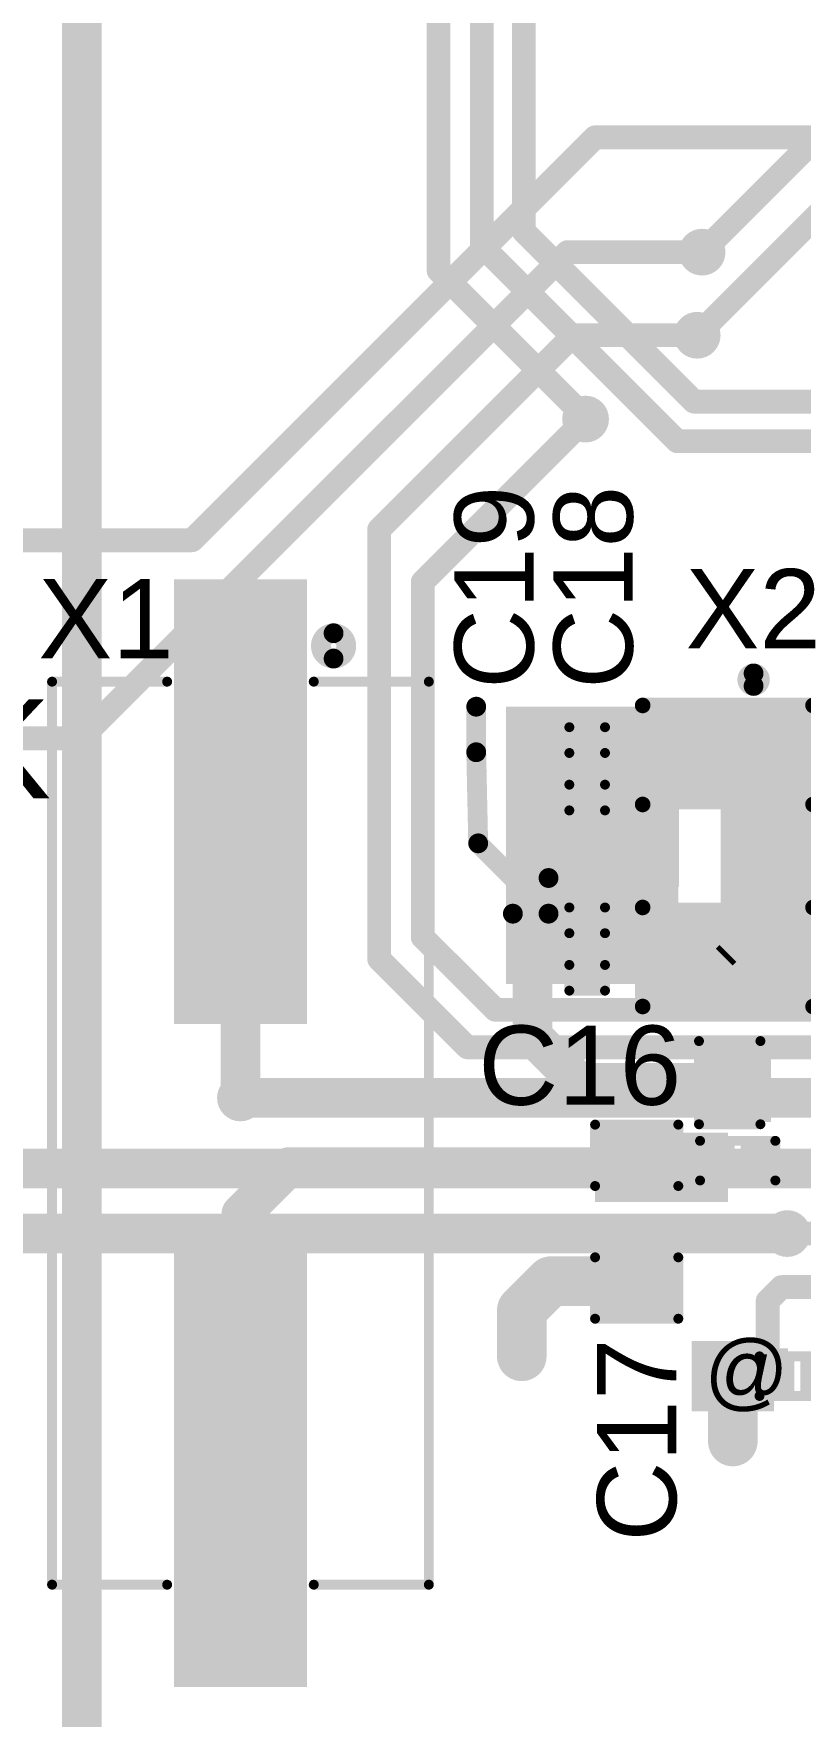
# Model space of a CAD drawing. Header units: millimetres. Extents: x -1.36 to 1.18, y -0.07 to 2.63.
# Drawn here: x -0.812 to -0.425, y 0.787 to 1.636 of the extents above; entities that cross this region are included whole.
import ezdxf

# ---------------------------------------------------------------- set-up
doc = ezdxf.new("R2010")
doc.units = ezdxf.units.MM
doc.header["$MEASUREMENT"] = 0
for name, color, linetype in [('BottomLayer', 5, 'Continuous'), ('BottomPaste', 16, 'Continuous'), ('BottomSolder', 6, 'Continuous'), ('TopLayer', 1, 'Continuous'), ('TopOverlay', 2, 'Continuous'), ('TopPaste', 8, 'Continuous'), ('TopSolder', 216, 'Continuous'), ('ViaHoleLayer', 16, 'Continuous')]:
    doc.layers.add(name, color=color, linetype=linetype)
doc.styles.add('Arial', font='arial.ttf', dxfattribs={"height": 0.2})

# ---------------------------------------------------------------- blocks, each defined once
blk = doc.blocks.new('ECS__327_7_34B_C_TR_16')
at = {"layer": 'TopLayer'}
for points in [[(-0.07086615, 0.03740155), (-0.02755905, 0.03740155), (-0.02755905, -0.03740155), (-0.07086615, -0.03740155)], [(0.02755905, 0.03740155), (0.07086615, 0.03740155), (0.07086615, -0.03740155), (0.02755905, -0.03740155)]]:
    blk.add_hatch(color=1, dxfattribs=at).paths.add_polyline_path(points)
at = {"layer": 'TopPaste'}
for points in [[(-0.07086615, 0.03740155), (-0.02755905, 0.03740155), (-0.02755905, -0.03740155), (-0.07086615, -0.03740155)], [(0.02755905, 0.03740155), (0.07086615, 0.03740155), (0.07086615, -0.03740155), (0.02755905, -0.03740155)]]:
    blk.add_hatch(color=8, dxfattribs=at).paths.add_polyline_path(points)
at = {"layer": 'TopSolder'}
for points in [[(-0.07486615, 0.04140155), (-0.02355905, 0.04140155), (-0.02355905, -0.04140155), (-0.07486615, -0.04140155)], [(0.02355905, 0.04140155), (0.07486615, 0.04140155), (0.07486615, -0.04140155), (0.02355905, -0.04140155)]]:
    blk.add_hatch(color=216, dxfattribs=at).paths.add_polyline_path(points)
at = {"layer": 'TopOverlay', "const_width": 0.007874}
for points in [[(-0.026, 0.043), (-0.076, 0.043)], [(-0.076, -0.043), (-0.076, 0.043)], [(0.076, 0.043), (0.026, 0.043)], [(0.076, -0.043), (0.076, 0.043)], [(-0.026, -0.043), (-0.076, -0.043)], [(0.076, -0.043), (0.026, -0.043)]]:
    blk.add_lwpolyline(points, dxfattribs=at)
at = {"layer": 'TopOverlay'}
for points, const_width in [([(-0.0779685, 0.043, 1), (-0.0740315, 0.043, 1)], 0.003937), ([(-0.0779685, 0.043, 1), (-0.0740315, 0.043, 1)], 0.003937), ([(-0.0279685, 0.043, 1), (-0.0240315, 0.043, 1)], 0.003937), ([(0.0240315, 0.043, 1), (0.0279685, 0.043, 1)], 0.003937), ([(0.0740315, 0.043, 1), (0.0779685, 0.043, 1)], 0.003937), ([(0.0740315, 0.043, 1), (0.0779685, 0.043, 1)], 0.003937), ([(-0.0858377, 0.013, 1), (-0.0921623, 0.013, 1)], 0.01), ([(-0.0946623, 0.013, 1), (-0.0896623, 0.013, 1)], 0.005), ([(-0.0883377, 0.013, 1), (-0.0833377, 0.013, 1)], 0.005), ([(-0.0779685, -0.043, 1), (-0.0740315, -0.043, 1)], 0.003937), ([(-0.0779685, -0.043, 1), (-0.0740315, -0.043, 1)], 0.003937), ([(-0.0279685, -0.043, 1), (-0.0240315, -0.043, 1)], 0.003937), ([(0.0240315, -0.043, 1), (0.0279685, -0.043, 1)], 0.003937), ([(0.0740315, -0.043, 1), (0.0779685, -0.043, 1)], 0.003937), ([(0.0740315, -0.043, 1), (0.0779685, -0.043, 1)], 0.003937)]:
    blk.add_lwpolyline(points, format="xyb", close=True, dxfattribs=dict(at, const_width=const_width))
blk = doc.blocks.new('HCM4920000000ABJT_17')
at = {"layer": 'TopLayer'}
for points in [[(-0.2745905, 0.02852435), (-0.0580551, 0.02852435), (-0.0580551, -0.03053075), (-0.2745905, -0.03053075)], [(0.0600552, 0.02852435), (0.2765906, 0.02852435), (0.2765906, -0.03053075), (0.0600552, -0.03053075)]]:
    blk.add_hatch(color=1, dxfattribs=at).paths.add_polyline_path(points)
at = {"layer": 'TopPaste'}
for points in [[(-0.2745905, 0.02852435), (-0.0580551, 0.02852435), (-0.0580551, -0.03053075), (-0.2745905, -0.03053075)], [(0.0600552, 0.02852435), (0.2765906, 0.02852435), (0.2765906, -0.03053075), (0.0600552, -0.03053075)]]:
    blk.add_hatch(color=8, dxfattribs=at).paths.add_polyline_path(points)
at = {"layer": 'TopSolder'}
for points in [[(-0.2785905, 0.03252435), (-0.0540551, 0.03252435), (-0.0540551, -0.03453075), (-0.2785905, -0.03453075)], [(0.0560552, 0.03252435), (0.2805906, 0.03252435), (0.2805906, -0.03453075), (0.0560552, -0.03453075)]]:
    blk.add_hatch(color=216, dxfattribs=at).paths.add_polyline_path(points)
at = {"layer": 'TopOverlay', "const_width": 0.005}
for points in [[(-0.2269588, 0.0359968), (-0.2269588, 0.0940832)], [(0.2289168, 0.0940832), (-0.2269588, 0.0940832)], [(0.2289589, 0.0359968), (0.2289589, 0.0940832)], [(-0.2269588, -0.0960896), (-0.2269588, -0.0380032)], [(0.2289589, -0.0960896), (0.2289589, -0.0380032)], [(0.2289168, -0.0960896), (-0.2269588, -0.0960896)]]:
    blk.add_lwpolyline(points, dxfattribs=at)
at = {"layer": 'TopOverlay'}
for points, const_width in [([(-0.2282088, 0.0940832, 1), (-0.2257088, 0.0940832, 1)], 0.0025), ([(-0.2282088, 0.0940832, 1), (-0.2257088, 0.0940832, 1)], 0.0025), ([(0.2276668, 0.0940832, 1), (0.2301668, 0.0940832, 1)], 0.0025), ([(0.2277089, 0.0940832, 1), (0.2302089, 0.0940832, 1)], 0.0025), ([(-0.2385969, 0.046, 1), (-0.2514031, 0.046, 1)], 0.01), ([(-0.2539031, 0.046, 1), (-0.2489031, 0.046, 1)], 0.005), ([(-0.2410969, 0.046, 1), (-0.2360969, 0.046, 1)], 0.005), ([(-0.2282088, 0.0359968, 1), (-0.2257088, 0.0359968, 1)], 0.0025), ([(0.2277089, 0.0359968, 1), (0.2302089, 0.0359968, 1)], 0.0025), ([(-0.2282088, -0.0380032, 1), (-0.2257088, -0.0380032, 1)], 0.0025), ([(0.2277089, -0.0380032, 1), (0.2302089, -0.0380032, 1)], 0.0025), ([(-0.2282088, -0.0960896, 1), (-0.2257088, -0.0960896, 1)], 0.0025), ([(-0.2282088, -0.0960896, 1), (-0.2257088, -0.0960896, 1)], 0.0025), ([(0.2276668, -0.0960896, 1), (0.2301668, -0.0960896, 1)], 0.0025), ([(0.2277089, -0.0960896, 1), (0.2302089, -0.0960896, 1)], 0.0025)]:
    blk.add_lwpolyline(points, format="xyb", close=True, dxfattribs=dict(at, const_width=const_width))
blk = doc.blocks.new('R___0201_84')
at = {"layer": 'TopLayer'}
for points in [[(-0.01614165, 0.00728345), (-0.00551175, 0.00728345), (-0.00551175, -0.00728345), (-0.01614165, -0.00728345)], [(0.00551185, 0.00728345), (0.01614175, 0.00728345), (0.01614175, -0.00728345), (0.00551185, -0.00728345)]]:
    blk.add_hatch(color=1, dxfattribs=at).paths.add_polyline_path(points)
at = {"layer": 'TopPaste'}
for points in [[(-0.01614165, 0.00728345), (-0.00551175, 0.00728345), (-0.00551175, -0.00728345), (-0.01614165, -0.00728345)], [(0.00551185, 0.00728345), (0.01614175, 0.00728345), (0.01614175, -0.00728345), (0.00551185, -0.00728345)]]:
    blk.add_hatch(color=8, dxfattribs=at).paths.add_polyline_path(points)
at = {"layer": 'TopSolder'}
for points in [[(-0.02014165, 0.01128345), (-0.00151175, 0.01128345), (-0.00151175, -0.01128345), (-0.02014165, -0.01128345)], [(0.00151185, 0.01128345), (0.02014175, 0.01128345), (0.02014175, -0.01128345), (0.00151185, -0.01128345)]]:
    blk.add_hatch(color=216, dxfattribs=at).paths.add_polyline_path(points)
at = {"layer": 'TopOverlay', "const_width": 0.005}
for points in [[(0.019, 0.01), (-0.019, 0.01)], [(-0.019, 0.01), (-0.019, -0.01)], [(0.019, 0.01), (0.019, -0.01)], [(0.019, -0.01), (-0.019, -0.01)]]:
    blk.add_lwpolyline(points, dxfattribs=at)
at = {"layer": 'TopOverlay', "const_width": 0.0025}
for points in [[(-0.02025, 0.01, 1), (-0.01775, 0.01, 1)], [(-0.02025, 0.01, 1), (-0.01775, 0.01, 1)], [(0.01775, 0.01, 1), (0.02025, 0.01, 1)], [(0.01775, 0.01, 1), (0.02025, 0.01, 1)], [(-0.02025, -0.01, 1), (-0.01775, -0.01, 1)], [(-0.02025, -0.01, 1), (-0.01775, -0.01, 1)], [(0.01775, -0.01, 1), (0.02025, -0.01, 1)], [(0.01775, -0.01, 1), (0.02025, -0.01, 1)]]:
    blk.add_lwpolyline(points, format="xyb", close=True, dxfattribs=at)
blk = doc.blocks.new('R___0201_86')
at = {"layer": 'TopLayer'}
for points in [[(-0.01614165, 0.00728345), (-0.00551175, 0.00728345), (-0.00551175, -0.00728345), (-0.01614165, -0.00728345)], [(0.00551185, 0.00728345), (0.01614175, 0.00728345), (0.01614175, -0.00728345), (0.00551185, -0.00728345)]]:
    blk.add_hatch(color=1, dxfattribs=at).paths.add_polyline_path(points)
at = {"layer": 'TopPaste'}
for points in [[(-0.01614165, 0.00728345), (-0.00551175, 0.00728345), (-0.00551175, -0.00728345), (-0.01614165, -0.00728345)], [(0.00551185, 0.00728345), (0.01614175, 0.00728345), (0.01614175, -0.00728345), (0.00551185, -0.00728345)]]:
    blk.add_hatch(color=8, dxfattribs=at).paths.add_polyline_path(points)
at = {"layer": 'TopSolder'}
for points in [[(-0.02014165, 0.01128345), (-0.00151175, 0.01128345), (-0.00151175, -0.01128345), (-0.02014165, -0.01128345)], [(0.00151185, 0.01128345), (0.02014175, 0.01128345), (0.02014175, -0.01128345), (0.00151185, -0.01128345)]]:
    blk.add_hatch(color=216, dxfattribs=at).paths.add_polyline_path(points)
at = {"layer": 'TopOverlay', "const_width": 0.005}
for points in [[(-0.019, 0.01), (0.019, 0.01)], [(-0.019, -0.01), (-0.019, 0.01)], [(0.019, -0.01), (0.019, 0.01)], [(-0.019, -0.01), (0.019, -0.01)]]:
    blk.add_lwpolyline(points, dxfattribs=at)
at = {"layer": 'TopOverlay', "const_width": 0.0025}
for points in [[(-0.02025, 0.01, 1), (-0.01775, 0.01, 1)], [(-0.02025, 0.01, 1), (-0.01775, 0.01, 1)], [(0.01775, 0.01, 1), (0.02025, 0.01, 1)], [(0.01775, 0.01, 1), (0.02025, 0.01, 1)], [(-0.02025, -0.01, 1), (-0.01775, -0.01, 1)], [(-0.02025, -0.01, 1), (-0.01775, -0.01, 1)], [(0.01775, -0.01, 1), (0.02025, -0.01, 1)], [(0.01775, -0.01, 1), (0.02025, -0.01, 1)]]:
    blk.add_lwpolyline(points, format="xyb", close=True, dxfattribs=at)
blk = doc.blocks.new('IND_0603_B_87')
at = {"layer": 'BottomLayer'}
for points in [[(-0.0492126, 0.01377955), (-0.015748, 0.01377955), (-0.015748, -0.01377955), (-0.0492126, -0.01377955)], [(0.015748, 0.01377955), (0.0492126, 0.01377955), (0.0492126, -0.01377955), (0.015748, -0.01377955)]]:
    blk.add_hatch(color=5, dxfattribs=at).paths.add_polyline_path(points)
at = {"layer": 'BottomPaste'}
for points in [[(-0.0492126, 0.01377955), (-0.015748, 0.01377955), (-0.015748, -0.01377955), (-0.0492126, -0.01377955)], [(0.015748, 0.01377955), (0.0492126, 0.01377955), (0.0492126, -0.01377955), (0.015748, -0.01377955)]]:
    blk.add_hatch(color=16, dxfattribs=at).paths.add_polyline_path(points)
at = {"layer": 'BottomSolder'}
for points in [[(-0.0532126, 0.01777955), (-0.011748, 0.01777955), (-0.011748, -0.01777955), (-0.0532126, -0.01777955)], [(0.011748, 0.01777955), (0.0532126, 0.01777955), (0.0532126, -0.01777955), (0.011748, -0.01777955)]]:
    blk.add_hatch(color=6, dxfattribs=at).paths.add_polyline_path(points)
blk = doc.blocks.new('CAP_0201_95')
at = {"layer": 'TopLayer'}
for points in [[(-0.0177165, 0.0059055), (-0.0059055, 0.0059055), (-0.0059055, -0.0059055), (-0.0177165, -0.0059055)], [(0.0059055, 0.0059055), (0.0177165, 0.0059055), (0.0177165, -0.0059055), (0.0059055, -0.0059055)]]:
    blk.add_hatch(color=1, dxfattribs=at).paths.add_polyline_path(points)
at = {"layer": 'TopPaste'}
for points in [[(-0.0177165, 0.0059055), (-0.0059055, 0.0059055), (-0.0059055, -0.0059055), (-0.0177165, -0.0059055)], [(0.0059055, 0.0059055), (0.0177165, 0.0059055), (0.0177165, -0.0059055), (0.0059055, -0.0059055)]]:
    blk.add_hatch(color=8, dxfattribs=at).paths.add_polyline_path(points)
at = {"layer": 'TopSolder'}
for points in [[(-0.0198819, 0.0080709), (-0.0037401, 0.0080709), (-0.0037401, -0.0080709), (-0.0198819, -0.0080709)], [(0.0037401, 0.0080709), (0.0198819, 0.0080709), (0.0198819, -0.0080709), (0.0037401, -0.0080709)]]:
    blk.add_hatch(color=216, dxfattribs=at).paths.add_polyline_path(points)
at = {"layer": 'TopOverlay', "const_width": 0.005}
for points in [[(-0.021, -0.009), (-0.021, 0.009)], [(-0.008, 0.009), (-0.021, 0.009)], [(0.021, 0.009), (0.008, 0.009)], [(0.021, -0.009), (0.021, 0.009)], [(-0.008, -0.009), (-0.021, -0.009)], [(0.021, -0.009), (0.008, -0.009)]]:
    blk.add_lwpolyline(points, dxfattribs=at)
at = {"layer": 'TopOverlay', "const_width": 0.0025}
for points in [[(-0.02225, 0.009, 1), (-0.01975, 0.009, 1)], [(-0.02225, 0.009, 1), (-0.01975, 0.009, 1)], [(-0.00925, 0.009, 1), (-0.00675, 0.009, 1)], [(0.00675, 0.009, 1), (0.00925, 0.009, 1)], [(0.01975, 0.009, 1), (0.02225, 0.009, 1)], [(0.01975, 0.009, 1), (0.02225, 0.009, 1)], [(-0.02225, -0.009, 1), (-0.01975, -0.009, 1)], [(-0.02225, -0.009, 1), (-0.01975, -0.009, 1)], [(-0.00925, -0.009, 1), (-0.00675, -0.009, 1)], [(0.00675, -0.009, 1), (0.00925, -0.009, 1)], [(0.01975, -0.009, 1), (0.02225, -0.009, 1)], [(0.01975, -0.009, 1), (0.02225, -0.009, 1)]]:
    blk.add_lwpolyline(points, format="xyb", close=True, dxfattribs=at)
blk = doc.blocks.new('CAP_0201_96')
at = {"layer": 'TopLayer'}
for points in [[(-0.0177165, 0.0059055), (-0.0059055, 0.0059055), (-0.0059055, -0.0059055), (-0.0177165, -0.0059055)], [(0.0059055, 0.0059055), (0.0177165, 0.0059055), (0.0177165, -0.0059055), (0.0059055, -0.0059055)]]:
    blk.add_hatch(color=1, dxfattribs=at).paths.add_polyline_path(points)
at = {"layer": 'TopPaste'}
for points in [[(-0.0177165, 0.0059055), (-0.0059055, 0.0059055), (-0.0059055, -0.0059055), (-0.0177165, -0.0059055)], [(0.0059055, 0.0059055), (0.0177165, 0.0059055), (0.0177165, -0.0059055), (0.0059055, -0.0059055)]]:
    blk.add_hatch(color=8, dxfattribs=at).paths.add_polyline_path(points)
at = {"layer": 'TopSolder'}
for points in [[(-0.0198819, 0.0080709), (-0.0037401, 0.0080709), (-0.0037401, -0.0080709), (-0.0198819, -0.0080709)], [(0.0037401, 0.0080709), (0.0198819, 0.0080709), (0.0198819, -0.0080709), (0.0037401, -0.0080709)]]:
    blk.add_hatch(color=216, dxfattribs=at).paths.add_polyline_path(points)
at = {"layer": 'TopOverlay', "const_width": 0.005}
for points in [[(-0.021, 0.009), (-0.021, -0.009)], [(-0.021, 0.009), (-0.008, 0.009)], [(0.008, 0.009), (0.021, 0.009)], [(0.021, 0.009), (0.021, -0.009)], [(-0.021, -0.009), (-0.008, -0.009)], [(0.008, -0.009), (0.021, -0.009)]]:
    blk.add_lwpolyline(points, dxfattribs=at)
at = {"layer": 'TopOverlay', "const_width": 0.0025}
for points in [[(-0.02225, 0.009, 1), (-0.01975, 0.009, 1)], [(-0.02225, 0.009, 1), (-0.01975, 0.009, 1)], [(-0.00925, 0.009, 1), (-0.00675, 0.009, 1)], [(0.00675, 0.009, 1), (0.00925, 0.009, 1)], [(0.01975, 0.009, 1), (0.02225, 0.009, 1)], [(0.01975, 0.009, 1), (0.02225, 0.009, 1)], [(-0.02225, -0.009, 1), (-0.01975, -0.009, 1)], [(-0.02225, -0.009, 1), (-0.01975, -0.009, 1)], [(-0.00925, -0.009, 1), (-0.00675, -0.009, 1)], [(0.00675, -0.009, 1), (0.00925, -0.009, 1)], [(0.01975, -0.009, 1), (0.02225, -0.009, 1)], [(0.01975, -0.009, 1), (0.02225, -0.009, 1)]]:
    blk.add_lwpolyline(points, format="xyb", close=True, dxfattribs=at)
blk = doc.blocks.new('C___0603_97')
at = {"layer": 'TopLayer'}
for points in [[(-0.015, 0.0175), (-0.015, -0.0175), (-0.045, -0.0175), (-0.045, 0.0175)], [(0.045, 0.0175), (0.045, -0.0175), (0.015, -0.0175), (0.015, 0.0175)]]:
    blk.add_hatch(color=1, dxfattribs=at).paths.add_polyline_path(points)
at = {"layer": 'TopPaste'}
for points in [[(-0.015, 0.0175), (-0.015, -0.0175), (-0.045, -0.0175), (-0.045, 0.0175)], [(0.045, 0.0175), (0.045, -0.0175), (0.015, -0.0175), (0.015, 0.0175)]]:
    blk.add_hatch(color=8, dxfattribs=at).paths.add_polyline_path(points)
at = {"layer": 'TopSolder'}
for points in [[(-0.0126378, 0.0198622), (-0.0126378, -0.0198622), (-0.0473622, -0.0198622), (-0.0473622, 0.0198622)], [(0.0473622, 0.0198622), (0.0473622, -0.0198622), (0.0126378, -0.0198622), (0.0126378, 0.0198622)]]:
    blk.add_hatch(color=216, dxfattribs=at).paths.add_polyline_path(points)
at = {"layer": 'TopOverlay', "const_width": 0.005}
for points in [[(-0.049, 0.021), (-0.049, -0.021)], [(-0.049, 0.021), (-0.018, 0.021)], [(0.018, 0.021), (0.049, 0.021)], [(0.049, 0.021), (0.049, -0.021)], [(-0.049, -0.021), (-0.018, -0.021)], [(0.018, -0.021), (0.049, -0.021)]]:
    blk.add_lwpolyline(points, dxfattribs=at)
at = {"layer": 'TopOverlay', "const_width": 0.0025}
for points in [[(-0.05025, 0.021, 1), (-0.04775, 0.021, 1)], [(-0.05025, 0.021, 1), (-0.04775, 0.021, 1)], [(-0.01925, 0.021, 1), (-0.01675, 0.021, 1)], [(0.01675, 0.021, 1), (0.01925, 0.021, 1)], [(0.04775, 0.021, 1), (0.05025, 0.021, 1)], [(0.04775, 0.021, 1), (0.05025, 0.021, 1)], [(-0.05025, -0.021, 1), (-0.04775, -0.021, 1)], [(-0.05025, -0.021, 1), (-0.04775, -0.021, 1)], [(-0.01925, -0.021, 1), (-0.01675, -0.021, 1)], [(0.01675, -0.021, 1), (0.01925, -0.021, 1)], [(0.04775, -0.021, 1), (0.05025, -0.021, 1)], [(0.04775, -0.021, 1), (0.05025, -0.021, 1)]]:
    blk.add_lwpolyline(points, format="xyb", close=True, dxfattribs=at)
blk = doc.blocks.new('C___0603_98')
at = {"layer": 'TopLayer'}
for points in [[(-0.015, 0.0175), (-0.015, -0.0175), (-0.045, -0.0175), (-0.045, 0.0175)], [(0.045, 0.0175), (0.045, -0.0175), (0.015, -0.0175), (0.015, 0.0175)]]:
    blk.add_hatch(color=1, dxfattribs=at).paths.add_polyline_path(points)
at = {"layer": 'TopPaste'}
for points in [[(-0.015, 0.0175), (-0.015, -0.0175), (-0.045, -0.0175), (-0.045, 0.0175)], [(0.045, 0.0175), (0.045, -0.0175), (0.015, -0.0175), (0.015, 0.0175)]]:
    blk.add_hatch(color=8, dxfattribs=at).paths.add_polyline_path(points)
at = {"layer": 'TopSolder'}
for points in [[(-0.0126378, 0.0198622), (-0.0126378, -0.0198622), (-0.0473622, -0.0198622), (-0.0473622, 0.0198622)], [(0.0473622, 0.0198622), (0.0473622, -0.0198622), (0.0126378, -0.0198622), (0.0126378, 0.0198622)]]:
    blk.add_hatch(color=216, dxfattribs=at).paths.add_polyline_path(points)
at = {"layer": 'TopOverlay', "const_width": 0.005}
for points in [[(-0.049, -0.021), (-0.049, 0.021)], [(-0.049, 0.021), (-0.018, 0.021)], [(0.018, 0.021), (0.049, 0.021)], [(0.049, -0.021), (0.049, 0.021)], [(-0.049, -0.021), (-0.018, -0.021)], [(0.018, -0.021), (0.049, -0.021)]]:
    blk.add_lwpolyline(points, dxfattribs=at)
at = {"layer": 'TopOverlay', "const_width": 0.0025}
for points in [[(-0.05025, 0.021, 1), (-0.04775, 0.021, 1)], [(-0.05025, 0.021, 1), (-0.04775, 0.021, 1)], [(-0.01925, 0.021, 1), (-0.01675, 0.021, 1)], [(0.01675, 0.021, 1), (0.01925, 0.021, 1)], [(0.04775, 0.021, 1), (0.05025, 0.021, 1)], [(0.04775, 0.021, 1), (0.05025, 0.021, 1)], [(-0.05025, -0.021, 1), (-0.04775, -0.021, 1)], [(-0.05025, -0.021, 1), (-0.04775, -0.021, 1)], [(-0.01925, -0.021, 1), (-0.01675, -0.021, 1)], [(0.01675, -0.021, 1), (0.01925, -0.021, 1)], [(0.04775, -0.021, 1), (0.05025, -0.021, 1)], [(0.04775, -0.021, 1), (0.05025, -0.021, 1)]]:
    blk.add_lwpolyline(points, format="xyb", close=True, dxfattribs=at)
blk = doc.blocks.new('C__0603_B_106')
at = {"layer": 'BottomLayer'}
for points in [[(-0.045, -0.0175), (-0.045, 0.0175), (-0.015, 0.0175), (-0.015, -0.0175)], [(0.015, -0.0175), (0.015, 0.0175), (0.045, 0.0175), (0.045, -0.0175)]]:
    blk.add_hatch(color=5, dxfattribs=at).paths.add_polyline_path(points)
at = {"layer": 'BottomPaste'}
for points in [[(-0.045, -0.0175), (-0.045, 0.0175), (-0.015, 0.0175), (-0.015, -0.0175)], [(0.015, -0.0175), (0.015, 0.0175), (0.045, 0.0175), (0.045, -0.0175)]]:
    blk.add_hatch(color=16, dxfattribs=at).paths.add_polyline_path(points)
at = {"layer": 'BottomSolder'}
for points in [[(-0.0473622, -0.0198622), (-0.0473622, 0.0198622), (-0.0126378, 0.0198622), (-0.0126378, -0.0198622)], [(0.0126378, -0.0198622), (0.0126378, 0.0198622), (0.0473622, 0.0198622), (0.0473622, -0.0198622)]]:
    blk.add_hatch(color=6, dxfattribs=at).paths.add_polyline_path(points)
blk = doc.blocks.new('C__0603_B_107')
at = {"layer": 'BottomLayer'}
for points in [[(-0.045, -0.0175), (-0.045, 0.0175), (-0.015, 0.0175), (-0.015, -0.0175)], [(0.015, -0.0175), (0.015, 0.0175), (0.045, 0.0175), (0.045, -0.0175)]]:
    blk.add_hatch(color=5, dxfattribs=at).paths.add_polyline_path(points)
at = {"layer": 'BottomPaste'}
for points in [[(-0.045, -0.0175), (-0.045, 0.0175), (-0.015, 0.0175), (-0.015, -0.0175)], [(0.015, -0.0175), (0.015, 0.0175), (0.045, 0.0175), (0.045, -0.0175)]]:
    blk.add_hatch(color=16, dxfattribs=at).paths.add_polyline_path(points)
at = {"layer": 'BottomSolder'}
for points in [[(-0.0473622, -0.0198622), (-0.0473622, 0.0198622), (-0.0126378, 0.0198622), (-0.0126378, -0.0198622)], [(0.0126378, -0.0198622), (0.0126378, 0.0198622), (0.0473622, 0.0198622), (0.0473622, -0.0198622)]]:
    blk.add_hatch(color=6, dxfattribs=at).paths.add_polyline_path(points)
blk = doc.blocks.new('C__0603_B_112')
at = {"layer": 'BottomLayer'}
for points in [[(-0.045, -0.0175), (-0.045, 0.0175), (-0.015, 0.0175), (-0.015, -0.0175)], [(0.015, -0.0175), (0.015, 0.0175), (0.045, 0.0175), (0.045, -0.0175)]]:
    blk.add_hatch(color=5, dxfattribs=at).paths.add_polyline_path(points)
at = {"layer": 'BottomPaste'}
for points in [[(-0.045, -0.0175), (-0.045, 0.0175), (-0.015, 0.0175), (-0.015, -0.0175)], [(0.015, -0.0175), (0.015, 0.0175), (0.045, 0.0175), (0.045, -0.0175)]]:
    blk.add_hatch(color=16, dxfattribs=at).paths.add_polyline_path(points)
at = {"layer": 'BottomSolder'}
for points in [[(-0.0473622, -0.0198622), (-0.0473622, 0.0198622), (-0.0126378, 0.0198622), (-0.0126378, -0.0198622)], [(0.0126378, -0.0198622), (0.0126378, 0.0198622), (0.0473622, 0.0198622), (0.0473622, -0.0198622)]]:
    blk.add_hatch(color=6, dxfattribs=at).paths.add_polyline_path(points)

msp = doc.modelspace()

# ---------------------------------------------------------------- hatches: boundary and pattern name
at = {"layer": 'BottomLayer'}
h = msp.add_hatch(color=5, dxfattribs=at)
edge = h.paths.add_edge_path()
edge.add_arc((-0.475, 1.526), 0.011811, 0, 360)
h = msp.add_hatch(color=5, dxfattribs=at)
edge = h.paths.add_edge_path()
edge.add_arc((-0.477477, 1.484051), 0.011811, 0, 360)
h = msp.add_hatch(color=5, dxfattribs=at)
edge = h.paths.add_edge_path()
edge.add_arc((-0.533808, 1.44172), 0.011811, 0, 360)
for points in [[(-0.487, 1.296528), (-0.574, 1.296528), (-0.574, 1.156528), (-0.487, 1.156528)], [(-0.465626, 1.158528), (-0.389, 1.158528), (-0.389, 1.296528), (-0.465626, 1.296528)], [(-0.432, 1.158528), (-0.375, 1.158528), (-0.375, 1.233), (-0.432, 1.233)]]:
    msp.add_hatch(color=5, dxfattribs=at).paths.add_polyline_path(points)
h = msp.add_hatch(color=5, dxfattribs=at)
edge = h.paths.add_edge_path()
edge.add_arc((-0.561, 1.277), 0.011811, 0, 360)
h = msp.add_hatch(color=5, dxfattribs=at)
edge = h.paths.add_edge_path()
edge.add_arc((-0.533, 1.2196579), 0.011811, 0, 360)
h = msp.add_hatch(color=5, dxfattribs=at)
edge = h.paths.add_edge_path()
edge.add_arc((-0.5605551, 1.168339), 0.011811, 0, 360)
h = msp.add_hatch(color=5, dxfattribs=at)
edge = h.paths.add_edge_path()
edge.add_arc((-0.708, 1.099), 0.011811, 0, 360)
h = msp.add_hatch(color=5, dxfattribs=at)
edge = h.paths.add_edge_path()
edge.add_arc((-0.432, 1.030528), 0.011811, 0, 360)
h = msp.add_hatch(color=5, dxfattribs=at)
edge = h.paths.add_edge_path()
edge.add_arc((-0.566, 0.968528), 0.011811, 0, 360)
h = msp.add_hatch(color=5, dxfattribs=at)
edge = h.paths.add_edge_path()
edge.add_arc((-0.4594821, 0.925528), 0.011811, 0, 360)
at = {"layer": 'TopLayer'}
h = msp.add_hatch(color=1, dxfattribs=at)
edge = h.paths.add_edge_path()
edge.add_arc((-0.475, 1.526), 0.011811, 0, 360)
h = msp.add_hatch(color=1, dxfattribs=at)
edge = h.paths.add_edge_path()
edge.add_arc((-0.477477, 1.484051), 0.011811, 0, 360)
h = msp.add_hatch(color=1, dxfattribs=at)
edge = h.paths.add_edge_path()
edge.add_arc((-0.533808, 1.44172), 0.011811, 0, 360)
h = msp.add_hatch(color=1, dxfattribs=at)
edge = h.paths.add_edge_path()
edge.add_arc((-0.561, 1.277), 0.011811, 0, 360)
h = msp.add_hatch(color=1, dxfattribs=at)
edge = h.paths.add_edge_path()
edge.add_arc((-0.533, 1.2196579), 0.011811, 0, 360)
h = msp.add_hatch(color=1, dxfattribs=at)
edge = h.paths.add_edge_path()
edge.add_arc((-0.5605551, 1.168339), 0.011811, 0, 360)
h = msp.add_hatch(color=1, dxfattribs=at)
edge = h.paths.add_edge_path()
edge.add_arc((-0.708, 1.099), 0.011811, 0, 360)
for points in [[(-0.529, 1.046528), (-0.462, 1.046528), (-0.462, 1.081528), (-0.529, 1.081528)], [(-0.4516535, 0.948528), (-0.4316535, 0.948528), (-0.4316535, 0.972528), (-0.4516535, 0.972528)]]:
    msp.add_hatch(color=1, dxfattribs=at).paths.add_polyline_path(points)
h = msp.add_hatch(color=1, dxfattribs=at)
edge = h.paths.add_edge_path()
edge.add_arc((-0.432, 1.030528), 0.011811, 0, 360)
h = msp.add_hatch(color=1, dxfattribs=at)
edge = h.paths.add_edge_path()
edge.add_arc((-0.566, 0.968528), 0.011811, 0, 360)
h = msp.add_hatch(color=1, dxfattribs=at)
edge = h.paths.add_edge_path()
edge.add_arc((-0.4594821, 0.925528), 0.011811, 0, 360)
at = {"layer": 'ViaHoleLayer'}
h = msp.add_hatch(color=16, dxfattribs=at)
edge = h.paths.add_edge_path()
edge.add_arc((-0.475, 1.526), 0.0059055, 0, 360)
h = msp.add_hatch(color=16, dxfattribs=at)
edge = h.paths.add_edge_path()
edge.add_arc((-0.477477, 1.484051), 0.0059055, 0, 360)
h = msp.add_hatch(color=16, dxfattribs=at)
edge = h.paths.add_edge_path()
edge.add_arc((-0.533808, 1.44172), 0.0059055, 0, 360)
h = msp.add_hatch(color=16, dxfattribs=at)
edge = h.paths.add_edge_path()
edge.add_arc((-0.561, 1.277), 0.0059055, 0, 360)
h = msp.add_hatch(color=16, dxfattribs=at)
edge = h.paths.add_edge_path()
edge.add_arc((-0.533, 1.2196579), 0.0059055, 0, 360)
h = msp.add_hatch(color=16, dxfattribs=at)
edge = h.paths.add_edge_path()
edge.add_arc((-0.5605551, 1.168339), 0.0059055, 0, 360)
h = msp.add_hatch(color=16, dxfattribs=at)
edge = h.paths.add_edge_path()
edge.add_arc((-0.708, 1.099), 0.0059055, 0, 360)
h = msp.add_hatch(color=16, dxfattribs=at)
edge = h.paths.add_edge_path()
edge.add_arc((-0.432, 1.030528), 0.0059055, 0, 360)
h = msp.add_hatch(color=16, dxfattribs=at)
edge = h.paths.add_edge_path()
edge.add_arc((-0.566, 0.968528), 0.0059055, 0, 360)
h = msp.add_hatch(color=16, dxfattribs=at)
edge = h.paths.add_edge_path()
edge.add_arc((-0.4594821, 0.925528), 0.0059055, 0, 360)

# ---------------------------------------------------------------- linework, layer by layer
at = {"layer": 'BottomLayer'}
for points, const_width in [([(-0.732472, 1.380528), (-0.529, 1.584)], 0.012), ([(-0.529, 1.584), (0.0173701, 1.584)], 0.012), ([(-0.788472, 1.280528), (-0.543, 1.526)], 0.012), ([(-0.543, 1.526), (-0.475, 1.526)], 0.012), ([(-0.638, 1.386), (-0.539949, 1.484051)], 0.012), ([(-0.539949, 1.484051), (-0.477477, 1.484051)], 0.012), ([(-0.616, 1.3595281), (-0.5338082, 1.4417199)], 0.012), ([(-0.5338082, 1.4417199), (-0.533808, 1.4417199)], 0.012), ([(-1.104, 1.380528), (-0.732472, 1.380528)], 0.012), ([(-0.638, 1.1691313), (-0.638, 1.386)], 0.012), ([(-0.616, 1.1801433), (-0.616, 1.3595281)], 0.012), ([(-1.104, 1.280528), (-0.788472, 1.280528)], 0.012), ([(-0.616, 1.1801433), (-0.5793847, 1.143528)], 0.012), ([(-0.638, 1.1691313), (-0.5933967, 1.124528)], 0.012), ([(-0.5793847, 1.143528), (-0.151528, 1.143528)], 0.012), ([(-0.5933967, 1.124528), (-0.164528, 1.124528)], 0.012), ([(-0.708, 1.099071), (-0.4027011, 1.099071)], 0.02), ([(-0.9868078, 1.0633357), (-0.2931372, 1.0633357)], 0.02), ([(-0.862, 1.030528), (-0.432, 1.030528)], 0.02), ([(-0.4594821, 0.925528), (-0.4594821, 0.9585246)], 0.025)]:
    msp.add_lwpolyline(points, dxfattribs=dict(at, const_width=const_width))
for points, const_width in [([(-0.532, 1.584, 1), (-0.526, 1.584, 1)], 0.006), ([(-0.532, 1.584, 1), (-0.526, 1.584, 1)], 0.006), ([(-0.546, 1.526, 1), (-0.54, 1.526, 1)], 0.006), ([(-0.546, 1.526, 1), (-0.54, 1.526, 1)], 0.006), ([(-0.478, 1.526, 1), (-0.472, 1.526, 1)], 0.006), ([(-0.542949, 1.484051, 1), (-0.536949, 1.484051, 1)], 0.006), ([(-0.542949, 1.484051, 1), (-0.536949, 1.484051, 1)], 0.006), ([(-0.480477, 1.484051, 1), (-0.474477, 1.484051, 1)], 0.006), ([(-0.5368082, 1.4417199, 1), (-0.5308082, 1.4417199, 1)], 0.006), ([(-0.5368082, 1.4417199, 1), (-0.5308082, 1.4417199, 1)], 0.006), ([(-0.536808, 1.4417199, 1), (-0.530808, 1.4417199, 1)], 0.006), ([(-0.735472, 1.380528, 1), (-0.729472, 1.380528, 1)], 0.006), ([(-0.735472, 1.380528, 1), (-0.729472, 1.380528, 1)], 0.006), ([(-0.641, 1.386, 1), (-0.635, 1.386, 1)], 0.006), ([(-0.641, 1.386, 1), (-0.635, 1.386, 1)], 0.006), ([(-0.619, 1.3595281, 1), (-0.613, 1.3595281, 1)], 0.006), ([(-0.619, 1.3595281, 1), (-0.613, 1.3595281, 1)], 0.006), ([(-0.791472, 1.280528, 1), (-0.785472, 1.280528, 1)], 0.006), ([(-0.791472, 1.280528, 1), (-0.785472, 1.280528, 1)], 0.006), ([(-0.619, 1.1801433, 1), (-0.613, 1.1801433, 1)], 0.006), ([(-0.619, 1.1801433, 1), (-0.613, 1.1801433, 1)], 0.006), ([(-0.641, 1.1691313, 1), (-0.635, 1.1691313, 1)], 0.006), ([(-0.641, 1.1691313, 1), (-0.635, 1.1691313, 1)], 0.006), ([(-0.5823847, 1.143528, 1), (-0.5763847, 1.143528, 1)], 0.006), ([(-0.5823847, 1.143528, 1), (-0.5763847, 1.143528, 1)], 0.006), ([(-0.5963967, 1.124528, 1), (-0.5903967, 1.124528, 1)], 0.006), ([(-0.5963967, 1.124528, 1), (-0.5903967, 1.124528, 1)], 0.006), ([(-0.713, 1.099071, 1), (-0.703, 1.099071, 1)], 0.01), ([(-0.437, 1.030528, 1), (-0.427, 1.030528, 1)], 0.01), ([(-0.4657321, 0.9585246, 1), (-0.4532321, 0.9585246, 1)], 0.0125), ([(-0.4657321, 0.925528, 1), (-0.4532321, 0.925528, 1)], 0.0125)]:
    msp.add_lwpolyline(points, format="xyb", close=True, dxfattribs=dict(at, const_width=const_width))
at = {"layer": 'TopLayer'}
for points, const_width in [([(-0.788, 0.508528), (-0.788, 1.869528)], 0.02), ([(-0.475, 1.526), (-0.259, 1.742)], 0.012), ([(-0.608, 1.5167), (-0.608, 1.7014826)], 0.012), ([(-0.586189, 1.529189), (-0.586189, 1.6964236)], 0.012), ([(-0.565, 1.536486), (-0.565, 1.689)], 0.012), ([(-0.477477, 1.484051), (-0.345528, 1.616)], 0.012), ([(-0.565, 1.536486), (-0.479042, 1.450528)], 0.012), ([(-0.586189, 1.529189), (-0.487528, 1.430528)], 0.012), ([(-0.608, 1.5167), (-0.533808, 1.442508)], 0.012), ([(-0.479042, 1.450528), (-0.266528, 1.450528)], 0.012), ([(-0.533808, 1.44172), (-0.533808, 1.442508)], 0.012), ([(-0.487528, 1.430528), (-0.27525, 1.430528)], 0.012), ([(-0.533, 1.2769689), (-0.5240951, 1.2769689)], 0.012), ([(-0.5240951, 1.2769689), (-0.5174968, 1.2703706)], 0.012), ([(-0.5174968, 1.2703706), (-0.462, 1.2703706)], 0.012), ([(-0.462, 1.2703706), (-0.449811, 1.2703706)], 0.012), ([(-0.449811, 1.266251), (-0.449811, 1.2703706)], 0.012), ([(-0.449811, 1.266251), (-0.4181431, 1.2345831)], 0.012), ([(-0.708, 1.099), (-0.708, 1.248528)], 0.02), ([(-0.708, 1.248528), (-0.705, 1.245528)], 0.02), ([(-0.533, 1.2196579), (-0.533, 1.2533469)], 0.02), ([(-0.533, 1.1859689), (-0.533, 1.2196579)], 0.02), ([(-0.446252, 1.1719454), (-0.4032993, 1.2148981)], 0.012), ([(-0.5605551, 1.1300834), (-0.5605551, 1.168339)], 0.02), ([(-0.5240951, 1.1623469), (-0.516284, 1.170158)], 0.012), ([(-0.516284, 1.170158), (-0.4637874, 1.170158)], 0.012), ([(-0.4637874, 1.170158), (-0.462, 1.1719454)], 0.012), ([(-0.533, 1.1623469), (-0.5240951, 1.1623469)], 0.012), ([(-0.5605551, 1.1300834), (-0.5371848, 1.1067131)], 0.02), ([(-0.5371848, 1.1067131), (-0.4575551, 1.1067131)], 0.02), ([(-0.7075658, 1.0404342), (-0.683972, 1.064028)], 0.02), ([(-0.683972, 1.064028), (-0.4955, 1.064028)], 0.02), ([(-0.4455073, 1.0673357), (-0.3710295, 1.0673357)], 0.012), ([(-0.7075658, 0.9143165), (-0.7075658, 1.0404342)], 0.02), ([(-0.432, 1.030528), (-0.3606153, 1.030528)], 0.012), ([(-0.566, 0.9918833), (-0.5513553, 1.006528)], 0.025), ([(-0.5513553, 1.006528), (-0.508, 1.006528)], 0.025), ([(-0.566, 0.968528), (-0.566, 0.9918833)], 0.025), ([(-0.4419133, 0.9964985), (-0.4348838, 1.003528)], 0.012), ([(-0.4419133, 0.9626146), (-0.4419133, 0.9964985)], 0.012), ([(-0.4348838, 1.003528), (-0.384088, 1.003528)], 0.012), ([(-0.4419133, 0.9626146), (-0.4378267, 0.958528)], 0.012), ([(-0.708, 0.9138823), (-0.7075658, 0.9143165)], 0.02)]:
    msp.add_lwpolyline(points, dxfattribs=dict(at, const_width=const_width))
for points, const_width in [([(-0.568, 1.536486, 1), (-0.562, 1.536486, 1)], 0.006), ([(-0.568, 1.536486, 1), (-0.562, 1.536486, 1)], 0.006), ([(-0.589189, 1.529189, 1), (-0.583189, 1.529189, 1)], 0.006), ([(-0.589189, 1.529189, 1), (-0.583189, 1.529189, 1)], 0.006), ([(-0.478, 1.526, 1), (-0.472, 1.526, 1)], 0.006), ([(-0.611, 1.5167, 1), (-0.605, 1.5167, 1)], 0.006), ([(-0.611, 1.5167, 1), (-0.605, 1.5167, 1)], 0.006), ([(-0.480477, 1.484051, 1), (-0.474477, 1.484051, 1)], 0.006), ([(-0.482042, 1.450528, 1), (-0.476042, 1.450528, 1)], 0.006), ([(-0.482042, 1.450528, 1), (-0.476042, 1.450528, 1)], 0.006), ([(-0.536808, 1.442508, 1), (-0.530808, 1.442508, 1)], 0.006), ([(-0.536808, 1.442508, 1), (-0.530808, 1.442508, 1)], 0.006), ([(-0.536808, 1.44172, 1), (-0.530808, 1.44172, 1)], 0.006), ([(-0.490528, 1.430528, 1), (-0.484528, 1.430528, 1)], 0.006), ([(-0.490528, 1.430528, 1), (-0.484528, 1.430528, 1)], 0.006), ([(-0.536, 1.2769689, 1), (-0.53, 1.2769689, 1)], 0.006), ([(-0.5270951, 1.2769689, 1), (-0.5210951, 1.2769689, 1)], 0.006), ([(-0.5270951, 1.2769689, 1), (-0.5210951, 1.2769689, 1)], 0.006), ([(-0.5204968, 1.2703706, 1), (-0.5144968, 1.2703706, 1)], 0.006), ([(-0.5204968, 1.2703706, 1), (-0.5144968, 1.2703706, 1)], 0.006), ([(-0.465, 1.2703706, 1), (-0.459, 1.2703706, 1)], 0.006), ([(-0.465, 1.2703706, 1), (-0.459, 1.2703706, 1)], 0.006), ([(-0.452811, 1.2703706, 1), (-0.446811, 1.2703706, 1)], 0.006), ([(-0.452811, 1.2703706, 1), (-0.446811, 1.2703706, 1)], 0.006), ([(-0.452811, 1.266251, 1), (-0.446811, 1.266251, 1)], 0.006), ([(-0.452811, 1.266251, 1), (-0.446811, 1.266251, 1)], 0.006), ([(-0.713, 1.248528, 1), (-0.703, 1.248528, 1)], 0.01), ([(-0.713, 1.248528, 1), (-0.703, 1.248528, 1)], 0.01), ([(-0.538, 1.2533469, 1), (-0.528, 1.2533469, 1)], 0.01), ([(-0.71, 1.245528, 1), (-0.7, 1.245528, 1)], 0.01), ([(-0.538, 1.2196579, 1), (-0.528, 1.2196579, 1)], 0.01), ([(-0.538, 1.2196579, 1), (-0.528, 1.2196579, 1)], 0.01), ([(-0.538, 1.1859689, 1), (-0.528, 1.1859689, 1)], 0.01), ([(-0.5655551, 1.168339, 1), (-0.5555551, 1.168339, 1)], 0.01), ([(-0.519284, 1.170158, 1), (-0.513284, 1.170158, 1)], 0.006), ([(-0.519284, 1.170158, 1), (-0.513284, 1.170158, 1)], 0.006), ([(-0.4667874, 1.170158, 1), (-0.4607874, 1.170158, 1)], 0.006), ([(-0.4667874, 1.170158, 1), (-0.4607874, 1.170158, 1)], 0.006), ([(-0.465, 1.1719454, 1), (-0.459, 1.1719454, 1)], 0.006), ([(-0.449252, 1.1719454, 1), (-0.443252, 1.1719454, 1)], 0.006), ([(-0.536, 1.1623469, 1), (-0.53, 1.1623469, 1)], 0.006), ([(-0.5270951, 1.1623469, 1), (-0.5210951, 1.1623469, 1)], 0.006), ([(-0.5270951, 1.1623469, 1), (-0.5210951, 1.1623469, 1)], 0.006), ([(-0.5655551, 1.1300834, 1), (-0.5555551, 1.1300834, 1)], 0.01), ([(-0.5655551, 1.1300834, 1), (-0.5555551, 1.1300834, 1)], 0.01), ([(-0.5421848, 1.1067131, 1), (-0.5321848, 1.1067131, 1)], 0.01), ([(-0.5421848, 1.1067131, 1), (-0.5321848, 1.1067131, 1)], 0.01), ([(-0.4625551, 1.1067131, 1), (-0.4525551, 1.1067131, 1)], 0.01), ([(-0.713, 1.099, 1), (-0.703, 1.099, 1)], 0.01), ([(-0.688972, 1.064028, 1), (-0.678972, 1.064028, 1)], 0.01), ([(-0.688972, 1.064028, 1), (-0.678972, 1.064028, 1)], 0.01), ([(-0.5005, 1.064028, 1), (-0.4905, 1.064028, 1)], 0.01), ([(-0.4485073, 1.0673357, 1), (-0.4425073, 1.0673357, 1)], 0.006), ([(-0.7125658, 1.0404342, 1), (-0.7025658, 1.0404342, 1)], 0.01), ([(-0.7125658, 1.0404342, 1), (-0.7025658, 1.0404342, 1)], 0.01), ([(-0.435, 1.030528, 1), (-0.429, 1.030528, 1)], 0.006), ([(-0.5576053, 1.006528, 1), (-0.5451053, 1.006528, 1)], 0.0125), ([(-0.5576053, 1.006528, 1), (-0.5451053, 1.006528, 1)], 0.0125), ([(-0.51425, 1.006528, 1), (-0.50175, 1.006528, 1)], 0.0125), ([(-0.57225, 0.9918833, 1), (-0.55975, 0.9918833, 1)], 0.0125), ([(-0.57225, 0.9918833, 1), (-0.55975, 0.9918833, 1)], 0.0125), ([(-0.4449133, 0.9964985, 1), (-0.4389133, 0.9964985, 1)], 0.006), ([(-0.4449133, 0.9964985, 1), (-0.4389133, 0.9964985, 1)], 0.006), ([(-0.4378838, 1.003528, 1), (-0.4318838, 1.003528, 1)], 0.006), ([(-0.4378838, 1.003528, 1), (-0.4318838, 1.003528, 1)], 0.006), ([(-0.57225, 0.968528, 1), (-0.55975, 0.968528, 1)], 0.0125), ([(-0.4449133, 0.9626146, 1), (-0.4389133, 0.9626146, 1)], 0.006), ([(-0.4449133, 0.9626146, 1), (-0.4389133, 0.9626146, 1)], 0.006), ([(-0.4408267, 0.958528, 1), (-0.4348267, 0.958528, 1)], 0.006), ([(-0.713, 0.9138823, 1), (-0.703, 0.9138823, 1)], 0.01), ([(-0.7125658, 0.9143165, 1), (-0.7025658, 0.9143165, 1)], 0.01), ([(-0.7125658, 0.9143165, 1), (-0.7025658, 0.9143165, 1)], 0.01)]:
    msp.add_lwpolyline(points, format="xyb", close=True, dxfattribs=dict(at, const_width=const_width))
at = {"layer": 'TopOverlay', "const_width": 0.01}
for points in [[(-0.589, 1.273528), (-0.589, 1.296528)], [(-0.589, 1.273528), (-0.588, 1.227528)], [(-0.588, 1.227528), (-0.5525, 1.192028)], [(-0.5525, 1.192028), (-0.5525, 1.210028)], [(-0.5705, 1.192028), (-0.5525, 1.192028)]]:
    msp.add_lwpolyline(points, dxfattribs=at)
at = {"layer": 'TopOverlay', "const_width": 0.005}
for points in [[(-0.5915, 1.296528, 1), (-0.5865, 1.296528, 1)], [(-0.5915, 1.273528, 1), (-0.5865, 1.273528, 1)], [(-0.5915, 1.273528, 1), (-0.5865, 1.273528, 1)], [(-0.5905, 1.227528, 1), (-0.5855, 1.227528, 1)], [(-0.5905, 1.227528, 1), (-0.5855, 1.227528, 1)], [(-0.555, 1.210028, 1), (-0.55, 1.210028, 1)], [(-0.573, 1.192028, 1), (-0.568, 1.192028, 1)], [(-0.555, 1.192028, 1), (-0.55, 1.192028, 1)], [(-0.555, 1.192028, 1), (-0.55, 1.192028, 1)], [(-0.555, 1.192028, 1), (-0.55, 1.192028, 1)]]:
    msp.add_lwpolyline(points, format="xyb", close=True, dxfattribs=at)

# ---------------------------------------------------------------- block references
for name, p, rotation in [('HCM4920000000ABJT_17', (-0.7069968, 1.0822052), 270), ('ECS__327_7_34B_C_TR_16', (-0.462, 1.221158), 270), ('C__0603_B_112', (-0.474, 1.276528), 180), ('CAP_0201_96', (-0.533, 1.2651579), 90), ('C__0603_B_107', (-0.474, 1.225528), 180), ('CAP_0201_95', (-0.533, 1.1741579), 270), ('C__0603_B_106', (-0.474, 1.176528), 180), ('C___0603_97', (-0.508, 1.036528), 90), ('R___0201_84', (-0.457019, 1.0673357), 180)]:
    msp.add_blockref(name, p, dxfattribs=dict(rotation=rotation))
for name, p in [('C___0603_98', (-0.4275551, 1.1067131)), ('IND_0603_B_87', (-0.4270018, 0.9585246)), ('R___0201_86', (-0.427, 0.958528))]:
    msp.add_blockref(name, p)

# ---------------------------------------------------------------- texts
at = {"layer": 'TopOverlay', "style": 'Arial'}
for s, height, rotation, p in [('C19', 0.04, 90, (-0.56, 1.305528)), ('C18', 0.04, 90, (-0.51, 1.305528)), ('SWCLK', 0.05, 360, (-1.052, 1.2502804)), ('@', 0.03, 360, (-0.4738156, 0.946562)), ('C17', 0.04, 90, (-0.488, 0.875))]:
    msp.add_text(s, height=height, rotation=rotation, dxfattribs=at).set_placement(p)
for s, p in [('X1', (-0.81, 1.321)), ('X2', (-0.4833225, 1.3260065)), ('C16', (-0.588, 1.095528))]:
    msp.add_text(s, height=0.04, dxfattribs=at).set_placement(p)

doc.saveas('drawing.dxf')
